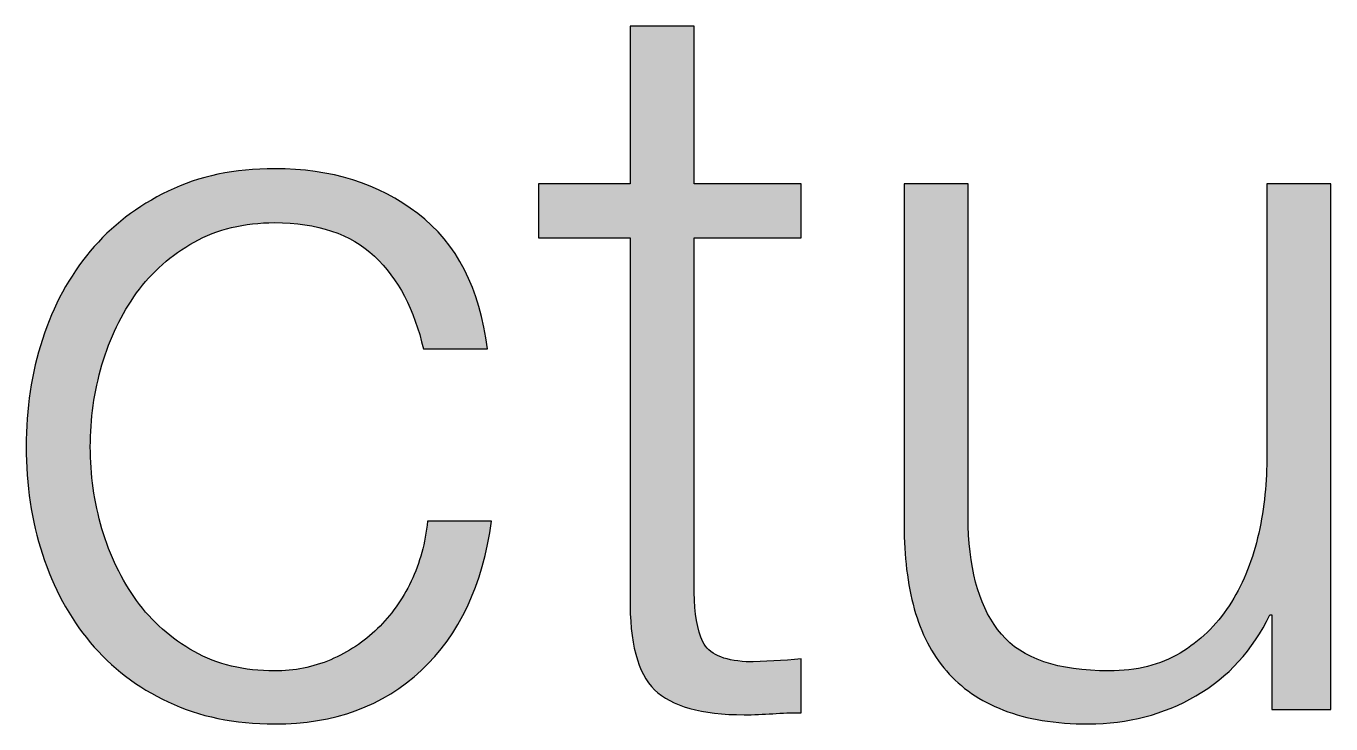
# Paper-space layout 'A3mask (portrait)' of a CAD drawing. Extents: x 0 to 277, y 0 to 394.
# Drawn here: x 206.358 to 209.882, y 39.345 to 41.229 of the extents above; entities that cross this region are included whole.
import ezdxf
from ezdxf.enums import TextEntityAlignment as Align

# ---------------------------------------------------------------- set-up
doc = ezdxf.new("R2010")
doc.units = 0
doc.layers.get('0').update_dxf_attribs({"linetype": 'CONTINUOUS'})
doc.layers.get('Defpoints').update_dxf_attribs({"linetype": 'CONTINUOUS'})
doc.layers.add('JPP_Mask', color=7, linetype='CONTINUOUS')
doc.styles.add('JPP', font='arial.ttf')

# ---------------------------------------------------------------- blocks, each defined once
blk = doc.blocks.new('A3mask (portrait)')
at = {"true_color": 0x004a91}
h = blk.add_hatch(color=154, dxfattribs=at)
edge = h.paths.add_edge_path()
edge.add_spline(control_points=[(208.4515, 40.7295), (208.4515, 40.766), (208.4515, 40.8024), (208.4515, 40.8024), (208.4515, 40.8024), (208.4334, 40.8024), (208.4064, 40.8024)], knot_values=[18.749925, 18.749925, 18.749925, 18.749925, 19.249925, 19.249925, 19.249925, 19.5, 19.5, 19.5, 19.5], degree=3, periodic=0)
edge.add_spline(control_points=[(208.4064, 40.8024), (208.3793, 40.8024), (208.3432, 40.8024), (208.3071, 40.8024)], knot_values=[18.49993, 18.49993, 18.49993, 18.49993, 18.749925, 18.749925, 18.749925, 18.749925], degree=3, periodic=0)
edge.add_spline(control_points=[(208.3071, 40.8024), (208.289, 40.8024), (208.271, 40.8024), (208.254, 40.8024)], knot_values=[18.374932, 18.374932, 18.374932, 18.374932, 18.49993, 18.49993, 18.49993, 18.49993], degree=3, periodic=0)
edge.add_spline(control_points=[(208.254, 40.8024), (208.2371, 40.8024), (208.2213, 40.8024), (208.2078, 40.8024)], knot_values=[18.249935, 18.249935, 18.249935, 18.249935, 18.374932, 18.374932, 18.374932, 18.374932], degree=3, periodic=0)
edge.add_spline(control_points=[(208.2078, 40.8024), (208.201, 40.8024), (208.1948, 40.8024), (208.1893, 40.8024)], knot_values=[18.187436, 18.187436, 18.187436, 18.187436, 18.249935, 18.249935, 18.249935, 18.249935], degree=3, periodic=0)
edge.add_spline(control_points=[(208.1893, 40.8024), (208.1838, 40.8024), (208.179, 40.8024), (208.1751, 40.8024)], knot_values=[18.124938, 18.124938, 18.124938, 18.124938, 18.187436, 18.187436, 18.187436, 18.187436], degree=3, periodic=0)
edge.add_spline(control_points=[(208.1751, 40.8024), (208.1731, 40.8024), (208.1713, 40.8024), (208.1698, 40.8024)], knot_values=[18.093688, 18.093688, 18.093688, 18.093688, 18.124938, 18.124938, 18.124938, 18.124938], degree=3, periodic=0)
edge.add_spline(control_points=[(208.1698, 40.8024), (208.1683, 40.8024), (208.167, 40.8024), (208.1659, 40.8024)], knot_values=[18.062439, 18.062439, 18.062439, 18.062439, 18.093688, 18.093688, 18.093688, 18.093688], degree=3, periodic=0)
edge.add_spline(control_points=[(208.1659, 40.8024), (208.1654, 40.8024), (208.1649, 40.8024), (208.1645, 40.8024)], knot_values=[18.046814, 18.046814, 18.046814, 18.046814, 18.062439, 18.062439, 18.062439, 18.062439], degree=3, periodic=0)
edge.add_spline(control_points=[(208.1645, 40.8024), (208.1641, 40.8024), (208.1638, 40.8024), (208.1635, 40.8024)], knot_values=[18.031189, 18.031189, 18.031189, 18.031189, 18.046814, 18.046814, 18.046814, 18.046814], degree=3, periodic=0)
edge.add_spline(control_points=[(208.1635, 40.8024), (208.1634, 40.8024), (208.1633, 40.8024), (208.1631, 40.8024)], knot_values=[18.023377, 18.023377, 18.023377, 18.023377, 18.031189, 18.031189, 18.031189, 18.031189], degree=3, periodic=0)
edge.add_spline(control_points=[(208.1631, 40.8024), (208.163, 40.8024), (208.163, 40.8024), (208.1629, 40.8024)], knot_values=[18.015565, 18.015565, 18.015565, 18.015565, 18.023377, 18.023377, 18.023377, 18.023377], degree=3, periodic=0)
edge.add_spline(control_points=[(208.1629, 40.8024), (208.1629, 40.8024), (208.1628, 40.8024), (208.1628, 40.8024)], knot_values=[18.011659, 18.011659, 18.011659, 18.011659, 18.015565, 18.015565, 18.015565, 18.015565], degree=3, periodic=0)
edge.add_spline(control_points=[(208.1628, 40.8024), (208.1628, 40.8024), (208.1628, 40.8024), (208.1627, 40.8024)], knot_values=[18.007752, 18.007752, 18.007752, 18.007752, 18.011659, 18.011659, 18.011659, 18.011659], degree=3, periodic=0)
edge.add_spline(control_points=[(208.1627, 40.8024), (208.1627, 40.8024), (208.1627, 40.8024), (208.1627, 40.8024)], knot_values=[18.005799, 18.005799, 18.005799, 18.005799, 18.007752, 18.007752, 18.007752, 18.007752], degree=3, periodic=0)
edge.add_spline(control_points=[(208.1627, 40.8024), (208.1627, 40.8024), (208.1627, 40.8024), (208.1627, 40.8024)], knot_values=[18.003846, 18.003846, 18.003846, 18.003846, 18.005799, 18.005799, 18.005799, 18.005799], degree=3, periodic=0)
edge.add_spline(control_points=[(208.1627, 40.8024), (208.1627, 40.8024), (208.1627, 40.8024), (208.1627, 40.8024)], knot_values=[18.00287, 18.00287, 18.00287, 18.00287, 18.003846, 18.003846, 18.003846, 18.003846], degree=3, periodic=0)
edge.add_spline(control_points=[(208.1627, 40.8024), (208.1627, 40.8024), (208.1627, 40.8024), (208.1627, 40.8024)], knot_values=[18.001893, 18.001893, 18.001893, 18.001893, 18.00287, 18.00287, 18.00287, 18.00287], degree=3, periodic=0)
edge.add_spline(control_points=[(208.1627, 40.8024), (208.1627, 40.8024), (208.1627, 40.8024), (208.1627, 40.8024)], knot_values=[18.001405, 18.001405, 18.001405, 18.001405, 18.001893, 18.001893, 18.001893, 18.001893], degree=3, periodic=0)
edge.add_spline(control_points=[(208.1627, 40.8024), (208.1627, 40.8024), (208.1627, 40.8024), (208.1627, 40.8024)], knot_values=[18.000917, 18.000917, 18.000917, 18.000917, 18.001405, 18.001405, 18.001405, 18.001405], degree=3, periodic=0)
edge.add_spline(control_points=[(208.1627, 40.8024), (208.1627, 40.8024), (208.1627, 40.8024), (208.1627, 40.8024), (208.1627, 40.8024), (208.1627, 40.8024), (208.1627, 40.8024)], knot_values=[17.99994, 17.99994, 17.99994, 17.99994, 18.000856, 18.000856, 18.000856, 18.000917, 18.000917, 18.000917, 18.000917], degree=3, periodic=0)
edge.add_spline(control_points=[(208.1627, 40.8024), (208.1627, 40.8024), (208.1627, 40.8291), (208.1627, 40.869)], knot_values=[17.749945, 17.749945, 17.749945, 17.749945, 17.99994, 17.99994, 17.99994, 17.99994], degree=3, periodic=0)
edge.add_spline(control_points=[(208.1627, 40.869), (208.1627, 40.909), (208.1627, 40.9623), (208.1627, 41.0156)], knot_values=[17.49995, 17.49995, 17.49995, 17.49995, 17.749945, 17.749945, 17.749945, 17.749945], degree=3, periodic=0)
edge.add_spline(control_points=[(208.1627, 41.0156), (208.1627, 41.0422), (208.1627, 41.0689), (208.1627, 41.0939)], knot_values=[17.374952, 17.374952, 17.374952, 17.374952, 17.49995, 17.49995, 17.49995, 17.49995], degree=3, periodic=0)
edge.add_spline(control_points=[(208.1627, 41.0939), (208.1627, 41.1188), (208.1627, 41.1422), (208.1627, 41.1621)], knot_values=[17.249955, 17.249955, 17.249955, 17.249955, 17.374952, 17.374952, 17.374952, 17.374952], degree=3, periodic=0)
edge.add_spline(control_points=[(208.1627, 41.1621), (208.1627, 41.1721), (208.1627, 41.1813), (208.1627, 41.1894)], knot_values=[17.187456, 17.187456, 17.187456, 17.187456, 17.249955, 17.249955, 17.249955, 17.249955], degree=3, periodic=0)
edge.add_spline(control_points=[(208.1627, 41.1894), (208.1627, 41.1975), (208.1627, 41.2046), (208.1627, 41.2104)], knot_values=[17.124958, 17.124958, 17.124958, 17.124958, 17.187456, 17.187456, 17.187456, 17.187456], degree=3, periodic=0)
edge.add_spline(control_points=[(208.1627, 41.2104), (208.1627, 41.2133), (208.1627, 41.2159), (208.1627, 41.2182)], knot_values=[17.093708, 17.093708, 17.093708, 17.093708, 17.124958, 17.124958, 17.124958, 17.124958], degree=3, periodic=0)
edge.add_spline(control_points=[(208.1627, 41.2182), (208.1627, 41.2205), (208.1627, 41.2224), (208.1627, 41.2239)], knot_values=[17.062459, 17.062459, 17.062459, 17.062459, 17.093708, 17.093708, 17.093708, 17.093708], degree=3, periodic=0)
edge.add_spline(control_points=[(208.1627, 41.2287), (208.1627, 41.2287), (208.1627, 41.2287), (208.1627, 41.2287), (208.1627, 41.2287), (208.1627, 41.2287), (208.1627, 41.2287)], knot_values=[16.999959, 16.999959, 16.999959, 16.999959, 17, 17, 17, 17.000692, 17.000692, 17.000692, 17.000692], degree=3, periodic=0)
edge.add_spline(control_points=[(208.1627, 41.2287), (208.1627, 41.2287), (208.1518, 41.2287), (208.1356, 41.2287)], knot_values=[16.749965, 16.749965, 16.749965, 16.749965, 16.999959, 16.999959, 16.999959, 16.999959], degree=3, periodic=0)
edge.add_spline(control_points=[(208.1356, 41.2287), (208.1194, 41.2287), (208.0977, 41.2287), (208.076, 41.2287)], knot_values=[16.49997, 16.49997, 16.49997, 16.49997, 16.749965, 16.749965, 16.749965, 16.749965], degree=3, periodic=0)
edge.add_spline(control_points=[(208.076, 41.2287), (208.0652, 41.2287), (208.0544, 41.2287), (208.0442, 41.2287)], knot_values=[16.374972, 16.374972, 16.374972, 16.374972, 16.49997, 16.49997, 16.49997, 16.49997], degree=3, periodic=0)
edge.add_spline(control_points=[(208.0442, 41.2287), (208.0341, 41.2287), (208.0246, 41.2287), (208.0165, 41.2287)], knot_values=[16.249975, 16.249975, 16.249975, 16.249975, 16.374972, 16.374972, 16.374972, 16.374972], degree=3, periodic=0)
edge.add_spline(control_points=[(208.0165, 41.2287), (208.0124, 41.2287), (208.0087, 41.2287), (208.0054, 41.2287)], knot_values=[16.187476, 16.187476, 16.187476, 16.187476, 16.249975, 16.249975, 16.249975, 16.249975], degree=3, periodic=0)
edge.add_spline(control_points=[(208.0054, 41.2287), (208.0021, 41.2287), (207.9992, 41.2287), (207.9969, 41.2287)], knot_values=[16.124977, 16.124977, 16.124977, 16.124977, 16.187476, 16.187476, 16.187476, 16.187476], degree=3, periodic=0)
edge.add_spline(control_points=[(207.9937, 41.2287), (207.9928, 41.2287), (207.992, 41.2287), (207.9914, 41.2287)], knot_values=[16.062479, 16.062479, 16.062479, 16.062479, 16.093728, 16.093728, 16.093728, 16.093728], degree=3, periodic=0)
edge.add_spline(control_points=[(207.9894, 41.2287), (207.9894, 41.2287), (207.9894, 41.2287), (207.9894, 41.2287), (207.9894, 41.2287), (207.9894, 41.2287), (207.9894, 41.2287)], knot_values=[15.99998, 15.99998, 15.99998, 15.99998, 16.001424, 16.001424, 16.001424, 16.001445, 16.001445, 16.001445, 16.001445], degree=3, periodic=0)
edge.add_spline(control_points=[(207.9894, 41.2287), (207.9894, 41.2287), (207.9894, 41.1221), (207.9894, 41.0156)], knot_values=[15.49999, 15.49999, 15.49999, 15.49999, 15.99998, 15.99998, 15.99998, 15.99998], degree=3, periodic=0)
edge.add_spline(control_points=[(207.9894, 41.0156), (207.9894, 40.909), (207.9894, 40.8024), (207.9894, 40.8024), (207.9894, 40.8024), (207.9894, 40.8024), (207.9894, 40.8024)], knot_values=[14.999268, 14.999268, 14.999268, 14.999268, 15.499258, 15.499258, 15.499258, 15.49999, 15.49999, 15.49999, 15.49999], degree=3, periodic=0)
edge.add_spline(control_points=[(207.9866, 40.8024), (207.9857, 40.8024), (207.9846, 40.8024), (207.9833, 40.8024)], knot_values=[14.906252, 14.906252, 14.906252, 14.906252, 14.937501, 14.937501, 14.937501, 14.937501], degree=3, periodic=0)
edge.add_spline(control_points=[(207.9833, 40.8024), (207.982, 40.8024), (207.9805, 40.8024), (207.9788, 40.8024)], knot_values=[14.875002, 14.875002, 14.875002, 14.875002, 14.906252, 14.906252, 14.906252, 14.906252], degree=3, periodic=0)
edge.add_spline(control_points=[(207.9788, 40.8024), (207.9754, 40.8024), (207.9713, 40.8024), (207.9666, 40.8024)], knot_values=[14.812504, 14.812504, 14.812504, 14.812504, 14.875002, 14.875002, 14.875002, 14.875002], degree=3, periodic=0)
edge.add_spline(control_points=[(207.9666, 40.8024), (207.9619, 40.8024), (207.9565, 40.8024), (207.9507, 40.8024)], knot_values=[14.750005, 14.750005, 14.750005, 14.750005, 14.812504, 14.812504, 14.812504, 14.812504], degree=3, periodic=0)
edge.add_spline(control_points=[(207.9507, 40.8024), (207.9391, 40.8024), (207.9256, 40.8024), (207.9111, 40.8024)], knot_values=[14.625008, 14.625008, 14.625008, 14.625008, 14.750005, 14.750005, 14.750005, 14.750005], degree=3, periodic=0)
edge.add_spline(control_points=[(207.9111, 40.8024), (207.8966, 40.8024), (207.8811, 40.8024), (207.8656, 40.8024)], knot_values=[14.50001, 14.50001, 14.50001, 14.50001, 14.625008, 14.625008, 14.625008, 14.625008], degree=3, periodic=0)
edge.add_spline(control_points=[(207.8656, 40.8024), (207.8347, 40.8024), (207.8038, 40.8024), (207.7806, 40.8024)], knot_values=[14.250015, 14.250015, 14.250015, 14.250015, 14.50001, 14.50001, 14.50001, 14.50001], degree=3, periodic=0)
edge.add_spline(control_points=[(207.7806, 40.8024), (207.7573, 40.8024), (207.7419, 40.8024), (207.7419, 40.8024), (207.7419, 40.8024), (207.7419, 40.8024), (207.7419, 40.8024)], knot_values=[13.999043, 13.999043, 13.999043, 13.999043, 14.249058, 14.249058, 14.249058, 14.250015, 14.250015, 14.250015, 14.250015], degree=3, periodic=0)
edge.add_spline(control_points=[(207.7419, 40.8008), (207.7419, 40.8002), (207.7419, 40.7996), (207.7419, 40.7988)], knot_values=[13.906272, 13.906272, 13.906272, 13.906272, 13.937521, 13.937521, 13.937521, 13.937521], degree=3, periodic=0)
edge.add_spline(control_points=[(207.7419, 40.7961), (207.7419, 40.7942), (207.7419, 40.7917), (207.7419, 40.789)], knot_values=[13.812524, 13.812524, 13.812524, 13.812524, 13.875023, 13.875023, 13.875023, 13.875023], degree=3, periodic=0)
edge.add_spline(control_points=[(207.7419, 40.789), (207.7419, 40.7862), (207.7419, 40.7831), (207.7419, 40.7796)], knot_values=[13.750025, 13.750025, 13.750025, 13.750025, 13.812524, 13.812524, 13.812524, 13.812524], degree=3, periodic=0)
edge.add_spline(control_points=[(207.7419, 40.7796), (207.7419, 40.7728), (207.7419, 40.7648), (207.7419, 40.7563)], knot_values=[13.625027, 13.625027, 13.625027, 13.625027, 13.750025, 13.750025, 13.750025, 13.750025], degree=3, periodic=0)
edge.add_spline(control_points=[(207.7419, 40.7563), (207.7419, 40.7478), (207.7419, 40.7387), (207.7419, 40.7295)], knot_values=[13.50003, 13.50003, 13.50003, 13.50003, 13.625027, 13.625027, 13.625027, 13.625027], degree=3, periodic=0)
edge.add_spline(control_points=[(207.7419, 40.7295), (207.7419, 40.7113), (207.7419, 40.6931), (207.7419, 40.6794)], knot_values=[13.250035, 13.250035, 13.250035, 13.250035, 13.50003, 13.50003, 13.50003, 13.50003], degree=3, periodic=0)
edge.add_spline(control_points=[(207.7419, 40.6794), (207.7419, 40.6658), (207.7419, 40.6567), (207.7419, 40.6567), (207.7419, 40.6567), (207.7419, 40.6567), (207.7419, 40.6567)], knot_values=[12.999308, 12.999308, 12.999308, 12.999308, 13.249343, 13.249343, 13.249343, 13.250035, 13.250035, 13.250035, 13.250035], degree=3, periodic=0)
edge.add_spline(control_points=[(207.7446, 40.6567), (207.7456, 40.6567), (207.7467, 40.6567), (207.748, 40.6567)], knot_values=[12.906292, 12.906292, 12.906292, 12.906292, 12.937541, 12.937541, 12.937541, 12.937541], degree=3, periodic=0)
edge.add_spline(control_points=[(207.748, 40.6567), (207.7493, 40.6567), (207.7508, 40.6567), (207.7525, 40.6567)], knot_values=[12.875042, 12.875042, 12.875042, 12.875042, 12.906292, 12.906292, 12.906292, 12.906292], degree=3, periodic=0)
edge.add_spline(control_points=[(207.7525, 40.6567), (207.7559, 40.6567), (207.76, 40.6567), (207.7647, 40.6567)], knot_values=[12.812544, 12.812544, 12.812544, 12.812544, 12.875042, 12.875042, 12.875042, 12.875042], degree=3, periodic=0)
edge.add_spline(control_points=[(207.7647, 40.6567), (207.7694, 40.6567), (207.7747, 40.6567), (207.7805, 40.6567)], knot_values=[12.750045, 12.750045, 12.750045, 12.750045, 12.812544, 12.812544, 12.812544, 12.812544], degree=3, periodic=0)
edge.add_spline(control_points=[(207.7805, 40.6567), (207.7921, 40.6567), (207.8057, 40.6567), (207.8202, 40.6567)], knot_values=[12.625048, 12.625048, 12.625048, 12.625048, 12.750045, 12.750045, 12.750045, 12.750045], degree=3, periodic=0)
edge.add_spline(control_points=[(207.8202, 40.6567), (207.8347, 40.6567), (207.8502, 40.6567), (207.8656, 40.6567)], knot_values=[12.50005, 12.50005, 12.50005, 12.50005, 12.625048, 12.625048, 12.625048, 12.625048], degree=3, periodic=0)
edge.add_spline(control_points=[(207.8656, 40.6567), (207.8966, 40.6567), (207.9275, 40.6567), (207.9507, 40.6567)], knot_values=[12.250055, 12.250055, 12.250055, 12.250055, 12.50005, 12.50005, 12.50005, 12.50005], degree=3, periodic=0)
edge.add_spline(control_points=[(207.9507, 40.6567), (207.9739, 40.6567), (207.9894, 40.6567), (207.9894, 40.6567), (207.9894, 40.6567), (207.9894, 40.6567), (207.9894, 40.6567)], knot_values=[11.999694, 11.999694, 11.999694, 11.999694, 12.249749, 12.249749, 12.249749, 12.250055, 12.250055, 12.250055, 12.250055], degree=3, periodic=0)
edge.add_spline(control_points=[(207.9894, 40.6539), (207.9894, 40.653), (207.9894, 40.6518), (207.9894, 40.6505)], knot_values=[11.953186, 11.953186, 11.953186, 11.953186, 11.968811, 11.968811, 11.968811, 11.968811], degree=3, periodic=0)
edge.add_spline(control_points=[(207.9894, 40.6505), (207.9894, 40.6491), (207.9894, 40.6476), (207.9894, 40.6458)], knot_values=[11.937561, 11.937561, 11.937561, 11.937561, 11.953186, 11.953186, 11.953186, 11.953186], degree=3, periodic=0)
edge.add_spline(control_points=[(207.9894, 40.6458), (207.9894, 40.6422), (207.9894, 40.6379), (207.9894, 40.6327)], knot_values=[11.906312, 11.906312, 11.906312, 11.906312, 11.937561, 11.937561, 11.937561, 11.937561], degree=3, periodic=0)
edge.add_spline(control_points=[(207.9894, 40.6327), (207.9894, 40.6275), (207.9894, 40.6216), (207.9894, 40.615)], knot_values=[11.875063, 11.875063, 11.875063, 11.875063, 11.906312, 11.906312, 11.906312, 11.906312], degree=3, periodic=0)
edge.add_spline(control_points=[(207.9894, 40.615), (207.9894, 40.6017), (207.9894, 40.5856), (207.9894, 40.5671)], knot_values=[11.812564, 11.812564, 11.812564, 11.812564, 11.875063, 11.875063, 11.875063, 11.875063], degree=3, periodic=0)
edge.add_spline(control_points=[(207.9894, 40.5671), (207.9894, 40.5486), (207.9894, 40.5278), (207.9894, 40.505)], knot_values=[11.750065, 11.750065, 11.750065, 11.750065, 11.812564, 11.812564, 11.812564, 11.812564], degree=3, periodic=0)
edge.add_spline(control_points=[(207.9894, 40.505), (207.9894, 40.4595), (207.9894, 40.4064), (207.9894, 40.3495)], knot_values=[11.625068, 11.625068, 11.625068, 11.625068, 11.750065, 11.750065, 11.750065, 11.750065], degree=3, periodic=0)
edge.add_spline(control_points=[(207.9894, 40.3495), (207.9894, 40.2927), (207.9894, 40.232), (207.9894, 40.1713)], knot_values=[11.50007, 11.50007, 11.50007, 11.50007, 11.625068, 11.625068, 11.625068, 11.625068], degree=3, periodic=0)
edge.add_spline(control_points=[(207.9894, 40.1713), (207.9894, 40.0499), (207.9894, 39.9285), (207.9894, 39.8375)], knot_values=[11.250075, 11.250075, 11.250075, 11.250075, 11.50007, 11.50007, 11.50007, 11.50007], degree=3, periodic=0)
edge.add_spline(control_points=[(207.9894, 39.8375), (207.9894, 39.7464), (207.9894, 39.6857), (207.9894, 39.6857), (207.9876, 39.5647), (208.0096, 39.4816), (208.0554, 39.4369)], knot_values=[10, 10, 10, 10, 10.250075, 10.250075, 10.250075, 11.250075, 11.250075, 11.250075, 11.250075], degree=3, periodic=0)
edge.add_spline(control_points=[(208.0554, 39.4369), (208.1012, 39.3919), (208.1819, 39.3693), (208.2975, 39.3693)], knot_values=[9, 9, 9, 9, 10, 10, 10, 10], degree=3, periodic=0)
edge.add_spline(control_points=[(208.2975, 39.3693), (208.3231, 39.3693), (208.3488, 39.3703), (208.3745, 39.3722)], knot_values=[8, 8, 8, 8, 9, 9, 9, 9], degree=3, periodic=0)
edge.add_spline(control_points=[(208.3745, 39.3722), (208.4001, 39.374), (208.4258, 39.3748), (208.4515, 39.3748)], knot_values=[7, 7, 7, 7, 8, 8, 8, 8], degree=3, periodic=0)
edge.add_spline(control_points=[(208.4515, 39.3748), (208.4515, 39.3748), (208.4515, 39.5207), (208.4515, 39.5207), (208.402, 39.5152), (208.3525, 39.5124), (208.303, 39.5124)], knot_values=[5, 5, 5, 5, 6, 6, 6, 7, 7, 7, 7], degree=3, periodic=0)
edge.add_spline(control_points=[(208.303, 39.5124), (208.2406, 39.5161), (208.2016, 39.5339), (208.1861, 39.566)], knot_values=[4, 4, 4, 4, 5, 5, 5, 5], degree=3, periodic=0)
edge.add_spline(control_points=[(208.1861, 39.566), (208.1705, 39.5981), (208.1627, 39.6426), (208.1627, 39.6994)], knot_values=[3, 3, 3, 3, 4, 4, 4, 4], degree=3, periodic=0)
edge.add_spline(control_points=[(208.1627, 39.6994), (208.1627, 39.6994), (208.1627, 40.6567), (208.1627, 40.6567), (208.1627, 40.6567), (208.2349, 40.6567), (208.3071, 40.6567)], knot_values=[1.5, 1.5, 1.5, 1.5, 2.5, 2.5, 2.5, 3, 3, 3, 3], degree=3, periodic=0)
edge.add_spline(control_points=[(208.3071, 40.6567), (208.3793, 40.6567), (208.4515, 40.6567), (208.4515, 40.6567), (208.4515, 40.6567), (208.4515, 40.6931), (208.4515, 40.7295)], knot_values=[0.5, 0.5, 0.5, 0.5, 1, 1, 1, 1.5, 1.5, 1.5, 1.5], degree=3, periodic=0)
h = blk.add_hatch(color=154, dxfattribs=at)
edge = h.paths.add_edge_path()
edge.add_spline(control_points=[(206.5633, 39.8714), (206.5422, 39.9437), (206.5317, 40.0176), (206.5317, 40.0928), (206.5317, 40.168), (206.5422, 40.2417), (206.5633, 40.3142)], knot_values=[4, 4, 4, 4, 5, 5, 5, 6, 6, 6, 6], degree=3, periodic=0)
edge.add_spline(control_points=[(206.5633, 40.3142), (206.5843, 40.3866), (206.6156, 40.4513), (206.6568, 40.5081)], knot_values=[3, 3, 3, 3, 4, 4, 4, 4], degree=3, periodic=0)
edge.add_spline(control_points=[(206.6568, 40.5081), (206.6981, 40.5649), (206.7498, 40.6109), (206.8122, 40.6456)], knot_values=[2, 2, 2, 2, 3, 3, 3, 3], degree=3, periodic=0)
edge.add_spline(control_points=[(206.8122, 40.6456), (206.8745, 40.6804), (206.947, 40.698), (207.0295, 40.698)], knot_values=[1, 1, 1, 1, 2, 2, 2, 2], degree=3, periodic=0)
edge.add_spline(control_points=[(207.0295, 40.698), (207.145, 40.698), (207.2348, 40.6677), (207.299, 40.6072)], knot_values=[0, 0, 0, 0, 1, 1, 1, 1], degree=3, periodic=0)
edge.add_spline(control_points=[(207.299, 40.6072), (207.3632, 40.5467), (207.4072, 40.4631), (207.4311, 40.3569)], knot_values=[27, 27, 27, 27, 28, 28, 28, 28], degree=3, periodic=0)
edge.add_spline(control_points=[(207.4311, 40.3569), (207.4311, 40.3569), (207.6044, 40.3569), (207.6044, 40.3569), (207.5841, 40.52), (207.5214, 40.642), (207.4159, 40.7227)], knot_values=[25, 25, 25, 25, 26, 26, 26, 27, 27, 27, 27], degree=3, periodic=0)
edge.add_spline(control_points=[(207.4159, 40.7227), (207.3105, 40.8034), (207.1817, 40.8437), (207.0295, 40.8437)], knot_values=[24, 24, 24, 24, 25, 25, 25, 25], degree=3, periodic=0)
edge.add_spline(control_points=[(207.0295, 40.8437), (206.9213, 40.8437), (206.8255, 40.8235), (206.7421, 40.7832)], knot_values=[23, 23, 23, 23, 24, 24, 24, 24], degree=3, periodic=0)
edge.add_spline(control_points=[(206.7421, 40.7832), (206.6586, 40.7429), (206.5885, 40.6888), (206.5317, 40.6209)], knot_values=[22, 22, 22, 22, 23, 23, 23, 23], degree=3, periodic=0)
edge.add_spline(control_points=[(206.5317, 40.6209), (206.4748, 40.5531), (206.4317, 40.4737), (206.4024, 40.3829)], knot_values=[21, 21, 21, 21, 22, 22, 22, 22], degree=3, periodic=0)
edge.add_spline(control_points=[(206.4024, 40.3829), (206.373, 40.2922), (206.3584, 40.1954), (206.3584, 40.0928)], knot_values=[20, 20, 20, 20, 21, 21, 21, 21], degree=3, periodic=0)
edge.add_spline(control_points=[(206.3584, 40.0928), (206.3584, 39.99), (206.373, 39.8934), (206.4024, 39.8027)], knot_values=[19, 19, 19, 19, 20, 20, 20, 20], degree=3, periodic=0)
edge.add_spline(control_points=[(206.4024, 39.8027), (206.4317, 39.7119), (206.4748, 39.6326), (206.5317, 39.5647)], knot_values=[18, 18, 18, 18, 19, 19, 19, 19], degree=3, periodic=0)
edge.add_spline(control_points=[(206.5317, 39.5647), (206.5885, 39.4968), (206.6586, 39.4432), (206.7421, 39.4038)], knot_values=[17, 17, 17, 17, 18, 18, 18, 18], degree=3, periodic=0)
edge.add_spline(control_points=[(206.7421, 39.4038), (206.8255, 39.3643), (206.9213, 39.3446), (207.0295, 39.3446)], knot_values=[16, 16, 16, 16, 17, 17, 17, 17], degree=3, periodic=0)
edge.add_spline(control_points=[(207.0295, 39.3446), (207.1908, 39.3446), (207.3229, 39.3927), (207.4256, 39.489), (207.5282, 39.5853), (207.5915, 39.7196), (207.6154, 39.8921)], knot_values=[14, 14, 14, 14, 15, 15, 15, 16, 16, 16, 16], degree=3, periodic=0)
edge.add_spline(control_points=[(207.6154, 39.8921), (207.6154, 39.8921), (207.4421, 39.8921), (207.4421, 39.8921), (207.4366, 39.8333), (207.4219, 39.7793), (207.3981, 39.7296)], knot_values=[12, 12, 12, 12, 13, 13, 13, 14, 14, 14, 14], degree=3, periodic=0)
edge.add_spline(control_points=[(207.3981, 39.7296), (207.3742, 39.6802), (207.344, 39.6376), (207.3073, 39.6018)], knot_values=[11, 11, 11, 11, 12, 12, 12, 12], degree=3, periodic=0)
edge.add_spline(control_points=[(207.3073, 39.6018), (207.2706, 39.566), (207.2284, 39.5381), (207.1808, 39.5179), (207.1331, 39.4977), (207.0827, 39.4877), (207.0295, 39.4877)], knot_values=[9, 9, 9, 9, 10, 10, 10, 11, 11, 11, 11], degree=3, periodic=0)
edge.add_spline(control_points=[(207.0295, 39.4877), (206.947, 39.4877), (206.8745, 39.505), (206.8122, 39.54)], knot_values=[8, 8, 8, 8, 9, 9, 9, 9], degree=3, periodic=0)
edge.add_spline(control_points=[(206.8122, 39.54), (206.7498, 39.5747), (206.6981, 39.6207), (206.6568, 39.6775)], knot_values=[7, 7, 7, 7, 8, 8, 8, 8], degree=3, periodic=0)
edge.add_spline(control_points=[(206.6568, 39.6775), (206.6156, 39.7343), (206.5843, 39.799), (206.5633, 39.8714)], knot_values=[6, 6, 6, 6, 7, 7, 7, 7], degree=3, periodic=0)
h = blk.add_hatch(color=154, dxfattribs=at)
edge = h.paths.add_edge_path()
edge.add_spline(control_points=[(208.9026, 39.8782), (208.9026, 39.8782), (208.9026, 40.8024), (208.9026, 40.8024), (208.9026, 40.8024), (208.8592, 40.8024), (208.8159, 40.8024)], knot_values=[9.5, 9.5, 9.5, 9.5, 10.5, 10.5, 10.5, 11, 11, 11, 11], degree=3, periodic=0)
edge.add_spline(control_points=[(208.8159, 40.8024), (208.7726, 40.8024), (208.7293, 40.8024), (208.7293, 40.8024), (208.7293, 40.8024), (208.7293, 40.5721), (208.7293, 40.3417)], knot_values=[8.5, 8.5, 8.5, 8.5, 9, 9, 9, 9.5, 9.5, 9.5, 9.5], degree=3, periodic=0)
edge.add_spline(control_points=[(208.7293, 40.3417), (208.7293, 40.1114), (208.7293, 39.8811), (208.7293, 39.8811), (208.7293, 39.7967), (208.7384, 39.7215), (208.7568, 39.6554), (208.7751, 39.5894), (208.804, 39.5334), (208.8434, 39.4877)], knot_values=[6, 6, 6, 6, 6.5, 6.5, 6.5, 7.5, 7.5, 7.5, 8.5, 8.5, 8.5, 8.5], degree=3, periodic=0)
edge.add_spline(control_points=[(208.8434, 39.4877), (208.8828, 39.4419), (208.9342, 39.4066), (208.9975, 39.3819)], knot_values=[5, 5, 5, 5, 6, 6, 6, 6], degree=3, periodic=0)
edge.add_spline(control_points=[(208.9975, 39.3819), (209.0607, 39.357), (209.1373, 39.3446), (209.2271, 39.3446)], knot_values=[4, 4, 4, 4, 5, 5, 5, 5], degree=3, periodic=0)
edge.add_spline(control_points=[(209.2271, 39.3446), (209.3335, 39.3446), (209.4302, 39.3698), (209.5173, 39.4203)], knot_values=[3, 3, 3, 3, 4, 4, 4, 4], degree=3, periodic=0)
edge.add_spline(control_points=[(209.5173, 39.4203), (209.6044, 39.4708), (209.6709, 39.5436), (209.7167, 39.6389)], knot_values=[2, 2, 2, 2, 3, 3, 3, 3], degree=3, periodic=0)
edge.add_spline(control_points=[(209.7167, 39.6389), (209.7167, 39.6389), (209.7222, 39.6389), (209.7222, 39.6389)], knot_values=[1.00001, 1.00001, 1.00001, 1.00001, 2, 2, 2, 2], degree=3, periodic=0)
edge.add_spline(control_points=[(209.7222, 39.6389), (209.7222, 39.6389), (209.7222, 39.575), (209.7222, 39.5111)], knot_values=[0.5, 0.5, 0.5, 0.5, 1, 1, 1, 1], degree=3, periodic=0)
edge.add_spline(control_points=[(209.7222, 39.5111), (209.7222, 39.4471), (209.7222, 39.3832), (209.7222, 39.3832), (209.7222, 39.3832), (209.7322, 39.3832), (209.7472, 39.3832)], knot_values=[20.749965, 20.749965, 20.749965, 20.749965, 21.249965, 21.249965, 21.249965, 21.5, 21.5, 21.5, 21.5], degree=3, periodic=0)
edge.add_spline(control_points=[(209.7472, 39.3832), (209.7621, 39.3832), (209.782, 39.3832), (209.802, 39.3832)], knot_values=[20.49997, 20.49997, 20.49997, 20.49997, 20.749965, 20.749965, 20.749965, 20.749965], degree=3, periodic=0)
edge.add_spline(control_points=[(209.802, 39.3832), (209.812, 39.3832), (209.8219, 39.3832), (209.8313, 39.3832)], knot_values=[20.374972, 20.374972, 20.374972, 20.374972, 20.49997, 20.49997, 20.49997, 20.49997], degree=3, periodic=0)
edge.add_spline(control_points=[(209.8313, 39.3832), (209.8406, 39.3832), (209.8493, 39.3832), (209.8568, 39.3832)], knot_values=[20.249975, 20.249975, 20.249975, 20.249975, 20.374972, 20.374972, 20.374972, 20.374972], degree=3, periodic=0)
edge.add_spline(control_points=[(209.8568, 39.3832), (209.8606, 39.3832), (209.864, 39.3832), (209.867, 39.3832)], knot_values=[20.187476, 20.187476, 20.187476, 20.187476, 20.249975, 20.249975, 20.249975, 20.249975], degree=3, periodic=0)
edge.add_spline(control_points=[(209.867, 39.3832), (209.8701, 39.3832), (209.8727, 39.3832), (209.8749, 39.3832)], knot_values=[20.124977, 20.124977, 20.124977, 20.124977, 20.187476, 20.187476, 20.187476, 20.187476], degree=3, periodic=0)
edge.add_spline(control_points=[(209.8778, 39.3832), (209.8786, 39.3832), (209.8794, 39.3832), (209.8799, 39.3832)], knot_values=[20.062479, 20.062479, 20.062479, 20.062479, 20.093728, 20.093728, 20.093728, 20.093728], degree=3, periodic=0)
edge.add_spline(control_points=[(209.8817, 39.3832), (209.8817, 39.3832), (209.8817, 39.3832), (209.8817, 39.3832), (209.8817, 39.3832), (209.8817, 39.3832), (209.8817, 39.3832)], knot_values=[19.99998, 19.99998, 19.99998, 19.99998, 20.001425, 20.001425, 20.001425, 20.001445, 20.001445, 20.001445, 20.001445], degree=3, periodic=0)
edge.add_spline(control_points=[(209.8817, 39.3832), (209.8817, 39.3832), (209.8817, 39.738), (209.8817, 40.0928)], knot_values=[19.49999, 19.49999, 19.49999, 19.49999, 19.99998, 19.99998, 19.99998, 19.99998], degree=3, periodic=0)
edge.add_spline(control_points=[(209.8817, 40.0928), (209.8817, 40.4476), (209.8817, 40.8024), (209.8817, 40.8024), (209.8817, 40.8024), (209.8817, 40.8024), (209.8817, 40.8024)], knot_values=[18.999023, 18.999023, 18.999023, 18.999023, 19.499013, 19.499013, 19.499013, 19.49999, 19.49999, 19.49999, 19.49999], degree=3, periodic=0)
edge.add_spline(control_points=[(209.8798, 40.8024), (209.8792, 40.8024), (209.8784, 40.8024), (209.8775, 40.8024)], knot_values=[18.906252, 18.906252, 18.906252, 18.906252, 18.937501, 18.937501, 18.937501, 18.937501], degree=3, periodic=0)
edge.add_spline(control_points=[(209.8743, 40.8024), (209.8719, 40.8024), (209.869, 40.8024), (209.8657, 40.8024)], knot_values=[18.812504, 18.812504, 18.812504, 18.812504, 18.875002, 18.875002, 18.875002, 18.875002], degree=3, periodic=0)
edge.add_spline(control_points=[(209.8657, 40.8024), (209.8624, 40.8024), (209.8587, 40.8024), (209.8547, 40.8024)], knot_values=[18.750005, 18.750005, 18.750005, 18.750005, 18.812504, 18.812504, 18.812504, 18.812504], degree=3, periodic=0)
edge.add_spline(control_points=[(209.8547, 40.8024), (209.8465, 40.8024), (209.8371, 40.8024), (209.8269, 40.8024)], knot_values=[18.625007, 18.625007, 18.625007, 18.625007, 18.750005, 18.750005, 18.750005, 18.750005], degree=3, periodic=0)
edge.add_spline(control_points=[(209.8269, 40.8024), (209.8168, 40.8024), (209.8059, 40.8024), (209.7951, 40.8024)], knot_values=[18.50001, 18.50001, 18.50001, 18.50001, 18.625007, 18.625007, 18.625007, 18.625007], degree=3, periodic=0)
edge.add_spline(control_points=[(209.7951, 40.8024), (209.7735, 40.8024), (209.7518, 40.8024), (209.7355, 40.8024)], knot_values=[18.250015, 18.250015, 18.250015, 18.250015, 18.50001, 18.50001, 18.50001, 18.50001], degree=3, periodic=0)
edge.add_spline(control_points=[(209.7355, 40.8024), (209.7193, 40.8024), (209.7085, 40.8024), (209.7085, 40.8024), (209.7085, 40.8024), (209.7085, 40.8024), (209.7085, 40.8024)], knot_values=[17.999532, 17.999532, 17.999532, 17.999532, 18.249547, 18.249547, 18.249547, 18.250015, 18.250015, 18.250015, 18.250015], degree=3, periodic=0)
edge.add_spline(control_points=[(209.7085, 40.8003), (209.7085, 40.7996), (209.7085, 40.7987), (209.7085, 40.7976)], knot_values=[17.953146, 17.953146, 17.953146, 17.953146, 17.968771, 17.968771, 17.968771, 17.968771], degree=3, periodic=0)
edge.add_spline(control_points=[(209.7085, 40.7976), (209.7085, 40.7966), (209.7085, 40.7954), (209.7085, 40.794)], knot_values=[17.937521, 17.937521, 17.937521, 17.937521, 17.953146, 17.953146, 17.953146, 17.953146], degree=3, periodic=0)
edge.add_spline(control_points=[(209.7085, 40.794), (209.7085, 40.7913), (209.7085, 40.7879), (209.7085, 40.784)], knot_values=[17.906272, 17.906272, 17.906272, 17.906272, 17.937521, 17.937521, 17.937521, 17.937521], degree=3, periodic=0)
edge.add_spline(control_points=[(209.7085, 40.784), (209.7085, 40.78), (209.7085, 40.7755), (209.7085, 40.7704)], knot_values=[17.875022, 17.875022, 17.875022, 17.875022, 17.906272, 17.906272, 17.906272, 17.906272], degree=3, periodic=0)
edge.add_spline(control_points=[(209.7085, 40.7704), (209.7085, 40.7602), (209.7085, 40.7478), (209.7085, 40.7336)], knot_values=[17.812524, 17.812524, 17.812524, 17.812524, 17.875022, 17.875022, 17.875022, 17.875022], degree=3, periodic=0)
edge.add_spline(control_points=[(209.7085, 40.7336), (209.7085, 40.7194), (209.7085, 40.7034), (209.7085, 40.686)], knot_values=[17.750025, 17.750025, 17.750025, 17.750025, 17.812524, 17.812524, 17.812524, 17.812524], degree=3, periodic=0)
edge.add_spline(control_points=[(209.7085, 40.686), (209.7085, 40.651), (209.7085, 40.6103), (209.7085, 40.5666)], knot_values=[17.625028, 17.625028, 17.625028, 17.625028, 17.750025, 17.750025, 17.750025, 17.750025], degree=3, periodic=0)
edge.add_spline(control_points=[(209.7085, 40.5666), (209.7085, 40.5229), (209.7085, 40.4763), (209.7085, 40.4298)], knot_values=[17.50003, 17.50003, 17.50003, 17.50003, 17.625028, 17.625028, 17.625028, 17.625028], degree=3, periodic=0)
edge.add_spline(control_points=[(209.7085, 40.4298), (209.7085, 40.3366), (209.7085, 40.2434), (209.7085, 40.1735)], knot_values=[17.250035, 17.250035, 17.250035, 17.250035, 17.50003, 17.50003, 17.50003, 17.50003], degree=3, periodic=0)
edge.add_spline(control_points=[(209.7085, 40.1735), (209.7085, 40.1036), (209.7085, 40.057), (209.7085, 40.057), (209.7085, 39.9855), (209.7002, 39.9153), (209.6837, 39.8466), (209.6672, 39.7779), (209.6415, 39.7169), (209.6067, 39.6636)], knot_values=[15, 15, 15, 15, 15.250035, 15.250035, 15.250035, 16.250035, 16.250035, 16.250035, 17.250035, 17.250035, 17.250035, 17.250035], degree=3, periodic=0)
edge.add_spline(control_points=[(209.6067, 39.6636), (209.5719, 39.6105), (209.5278, 39.5679), (209.4747, 39.5358)], knot_values=[14, 14, 14, 14, 15, 15, 15, 15], degree=3, periodic=0)
edge.add_spline(control_points=[(209.4747, 39.5358), (209.4214, 39.5037), (209.3573, 39.4877), (209.2821, 39.4877)], knot_values=[13, 13, 13, 13, 14, 14, 14, 14], degree=3, periodic=0)
edge.add_spline(control_points=[(209.2821, 39.4877), (209.1446, 39.4877), (209.0478, 39.5207), (208.9919, 39.5868)], knot_values=[12, 12, 12, 12, 13, 13, 13, 13], degree=3, periodic=0)
edge.add_spline(control_points=[(208.9919, 39.5868), (208.936, 39.6528), (208.9062, 39.7499), (208.9026, 39.8782)], knot_values=[11, 11, 11, 11, 12, 12, 12, 12], degree=3, periodic=0)
at = {"layer": 'Defpoints', "color": 154, "true_color": 0x004a91}
for points, knots in [([(208.4515, 40.8024), (208.4515, 40.8024), (208.4515, 40.6567), (208.4515, 40.6567), (208.4515, 40.6567), (208.1627, 40.6567), (208.1627, 40.6567), (208.1627, 40.6567), (208.1627, 39.6994), (208.1627, 39.6994), (208.1627, 39.6426), (208.1705, 39.5981), (208.1861, 39.566), (208.2016, 39.5339), (208.2406, 39.5161), (208.303, 39.5124), (208.3525, 39.5124), (208.402, 39.5152), (208.4515, 39.5207), (208.4515, 39.5207), (208.4515, 39.3748), (208.4515, 39.3748), (208.4258, 39.3748), (208.4001, 39.374), (208.3745, 39.3722), (208.3488, 39.3703), (208.3231, 39.3693), (208.2975, 39.3693), (208.1819, 39.3693), (208.1012, 39.3919), (208.0554, 39.4369), (208.0096, 39.4816), (207.9876, 39.5647), (207.9894, 39.6857), (207.9894, 39.6857), (207.9894, 40.6567), (207.9894, 40.6567), (207.9894, 40.6567), (207.7419, 40.6567), (207.7419, 40.6567), (207.7419, 40.6567), (207.7419, 40.8024), (207.7419, 40.8024), (207.7419, 40.8024), (207.9894, 40.8024), (207.9894, 40.8024), (207.9894, 40.8024), (207.9894, 41.2287), (207.9894, 41.2287), (207.9894, 41.2287), (208.1627, 41.2287), (208.1627, 41.2287), (208.1627, 41.2287), (208.1627, 40.8024), (208.1627, 40.8024), (208.1627, 40.8024), (208.4515, 40.8024), (208.4515, 40.8024)], [0, 0, 0, 0, 1, 1, 1, 2, 2, 2, 3, 3, 3, 4, 4, 4, 5, 5, 5, 6, 6, 6, 7, 7, 7, 8, 8, 8, 9, 9, 9, 10, 10, 10, 11, 11, 11, 12, 12, 12, 13, 13, 13, 14, 14, 14, 15, 15, 15, 16, 16, 16, 17, 17, 17, 18, 18, 18, 19, 19, 19, 19]), ([(207.299, 40.6072), (207.2348, 40.6677), (207.145, 40.698), (207.0295, 40.698), (206.947, 40.698), (206.8745, 40.6804), (206.8122, 40.6456), (206.7498, 40.6109), (206.6981, 40.5649), (206.6568, 40.5081), (206.6156, 40.4513), (206.5843, 40.3866), (206.5633, 40.3142), (206.5422, 40.2417), (206.5317, 40.168), (206.5317, 40.0928), (206.5317, 40.0176), (206.5422, 39.9437), (206.5633, 39.8714), (206.5843, 39.799), (206.6156, 39.7343), (206.6568, 39.6775), (206.6981, 39.6207), (206.7498, 39.5747), (206.8122, 39.54), (206.8745, 39.505), (206.947, 39.4877), (207.0295, 39.4877), (207.0827, 39.4877), (207.1331, 39.4977), (207.1808, 39.5179), (207.2284, 39.5381), (207.2706, 39.566), (207.3073, 39.6018), (207.344, 39.6376), (207.3742, 39.6802), (207.3981, 39.7296), (207.4219, 39.7793), (207.4366, 39.8333), (207.4421, 39.8921), (207.4421, 39.8921), (207.6154, 39.8921), (207.6154, 39.8921), (207.5915, 39.7196), (207.5282, 39.5853), (207.4256, 39.489), (207.3229, 39.3927), (207.1908, 39.3446), (207.0295, 39.3446), (206.9213, 39.3446), (206.8255, 39.3643), (206.7421, 39.4038), (206.6586, 39.4432), (206.5885, 39.4968), (206.5317, 39.5647), (206.4748, 39.6326), (206.4317, 39.7119), (206.4024, 39.8027), (206.373, 39.8934), (206.3584, 39.99), (206.3584, 40.0928), (206.3584, 40.1954), (206.373, 40.2922), (206.4024, 40.3829), (206.4317, 40.4737), (206.4748, 40.5531), (206.5317, 40.6209), (206.5885, 40.6888), (206.6586, 40.7429), (206.7421, 40.7832), (206.8255, 40.8235), (206.9213, 40.8437), (207.0295, 40.8437), (207.1817, 40.8437), (207.3105, 40.8034), (207.4159, 40.7227), (207.5214, 40.642), (207.5841, 40.52), (207.6044, 40.3569), (207.6044, 40.3569), (207.4311, 40.3569), (207.4311, 40.3569), (207.4072, 40.4631), (207.3632, 40.5467), (207.299, 40.6072)], [0, 0, 0, 0, 1, 1, 1, 2, 2, 2, 3, 3, 3, 4, 4, 4, 5, 5, 5, 6, 6, 6, 7, 7, 7, 8, 8, 8, 9, 9, 9, 10, 10, 10, 11, 11, 11, 12, 12, 12, 13, 13, 13, 14, 14, 14, 15, 15, 15, 16, 16, 16, 17, 17, 17, 18, 18, 18, 19, 19, 19, 20, 20, 20, 21, 21, 21, 22, 22, 22, 23, 23, 23, 24, 24, 24, 25, 25, 25, 26, 26, 26, 27, 27, 27, 28, 28, 28, 28]), ([(209.7222, 39.3832), (209.7222, 39.3832), (209.7222, 39.6389), (209.7222, 39.6389), (209.7222, 39.6389), (209.7167, 39.6389), (209.7167, 39.6389), (209.6709, 39.5436), (209.6044, 39.4708), (209.5173, 39.4203), (209.4302, 39.3698), (209.3335, 39.3446), (209.2271, 39.3446), (209.1373, 39.3446), (209.0607, 39.357), (208.9975, 39.3819), (208.9342, 39.4066), (208.8828, 39.4419), (208.8434, 39.4877), (208.804, 39.5334), (208.7751, 39.5894), (208.7568, 39.6554), (208.7384, 39.7215), (208.7293, 39.7967), (208.7293, 39.8811), (208.7293, 39.8811), (208.7293, 40.8024), (208.7293, 40.8024), (208.7293, 40.8024), (208.9026, 40.8024), (208.9026, 40.8024), (208.9026, 40.8024), (208.9026, 39.8782), (208.9026, 39.8782), (208.9062, 39.7499), (208.936, 39.6528), (208.9919, 39.5868), (209.0478, 39.5207), (209.1446, 39.4877), (209.2821, 39.4877), (209.3573, 39.4877), (209.4214, 39.5037), (209.4747, 39.5358), (209.5278, 39.5679), (209.5719, 39.6105), (209.6067, 39.6636), (209.6415, 39.7169), (209.6672, 39.7779), (209.6837, 39.8466), (209.7002, 39.9153), (209.7085, 39.9855), (209.7085, 40.057), (209.7085, 40.057), (209.7085, 40.8024), (209.7085, 40.8024), (209.7085, 40.8024), (209.8817, 40.8024), (209.8817, 40.8024), (209.8817, 40.8024), (209.8817, 39.3832), (209.8817, 39.3832), (209.8817, 39.3832), (209.7222, 39.3832), (209.7222, 39.3832)], [0, 0, 0, 0, 1, 1, 1, 2, 2, 2, 3, 3, 3, 4, 4, 4, 5, 5, 5, 6, 6, 6, 7, 7, 7, 8, 8, 8, 9, 9, 9, 10, 10, 10, 11, 11, 11, 12, 12, 12, 13, 13, 13, 14, 14, 14, 15, 15, 15, 16, 16, 16, 17, 17, 17, 18, 18, 18, 19, 19, 19, 20, 20, 20, 21, 21, 21, 21])]:
    blk.add_open_spline(points, degree=3, knots=knots, dxfattribs=at)
at = {"color": 7, "style": 'JPP'}
for tag, p in [('Client', (244.02, 56.35)), ('Project1', (244.02, 44.1)), ('Project2', (244.02, 40.425)), ('Project3', (244.02, 36.75)), ('Title1', (244.02, 28.175)), ('Title2', (244.02, 24.5)), ('Title3', (244.02, 20.825)), ('Status', (191.1, 3.675))]:
    blk.add_attdef(tag, text='', height=1.7, dxfattribs=at).set_placement(p, align=Align.MIDDLE_LEFT)
at = {"color": 2, "style": 'JPP'}
for tag, p in [('Scale', (204.575, 12.25)), ('Checked', (248.675, 12.25)), ('Drawn', (226.625, 12.25)), ('Date', (270.725, 12.25))]:
    blk.add_attdef(tag, text='', height=1, dxfattribs=at).set_placement(p, align=Align.MIDDLE_CENTER)
at = {"color": 6, "style": 'JPP'}
for tag, p in [('Ref', (235.2, 3.675)), ('DrgNo.', (255.78, 3.675))]:
    blk.add_attdef(tag, text='', height=2, dxfattribs=at).set_placement(p, align=Align.MIDDLE_LEFT)
blk.add_attdef('Rev', text='', height=2, dxfattribs=at).set_placement((272.5746, 3.675), align=Align.MIDDLE_CENTER)

psp = doc.layouts.new('A3mask (portrait)')

# ---------------------------------------------------------------- block references
at = {"layer": 'JPP_Mask'}
psp.add_blockref('A3mask (portrait)', (0, 0), dxfattribs=at)

doc.saveas('drawing.dxf')
